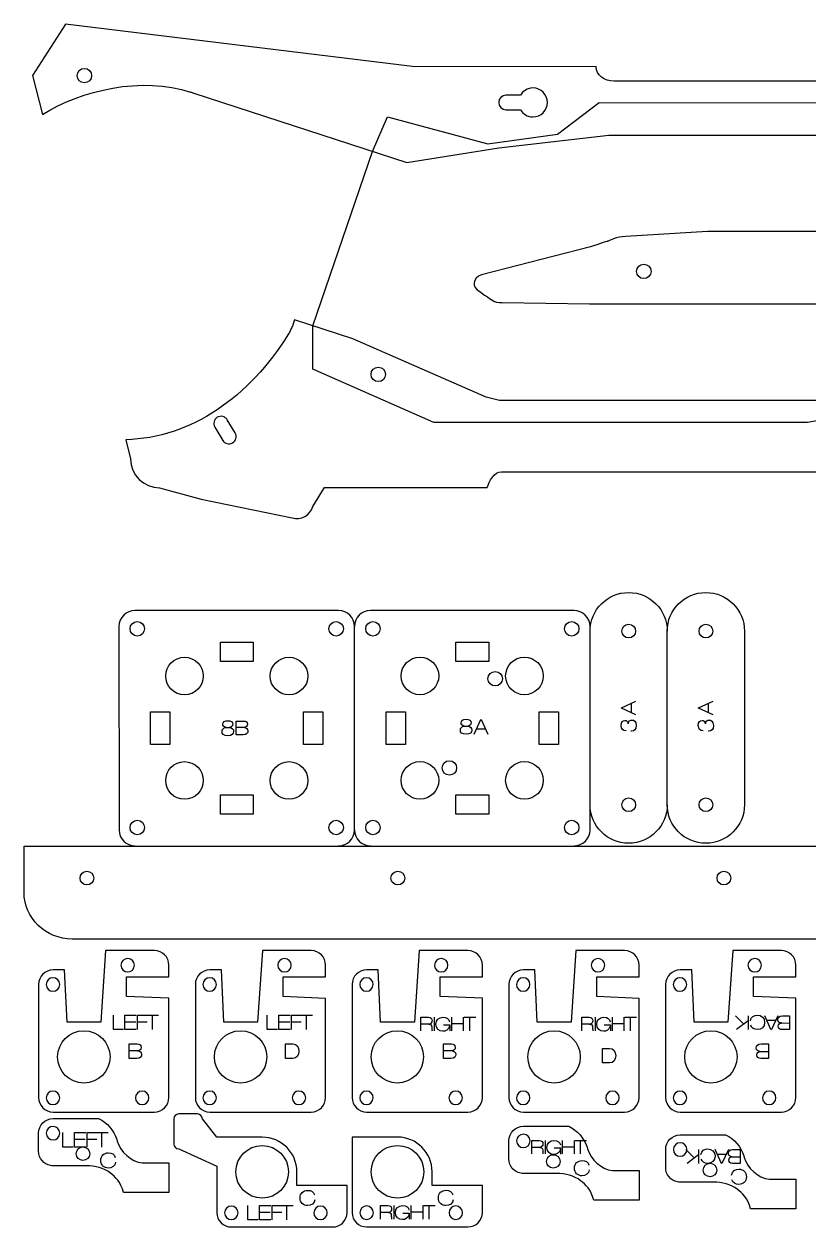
# Model space of a CAD drawing. Extents: x -1581 to 572, y -350 to 1591.
# Drawn here: x 261.5 to 424.2, y 621.4 to 870.9 of the extents above; entities that cross this region are included whole.
import ezdxf

# ---------------------------------------------------------------- set-up
doc = ezdxf.new("R2010")
doc.units = 0
doc.layers.add('Cuts', color=1, linetype='Continuous', lineweight=25, true_color=0xff0000)
doc.layers.add('Text', color=5, linetype='Continuous', lineweight=25, true_color=0x0000ff)

msp = doc.modelspace()

# ---------------------------------------------------------------- linework, layer by layer
at = {"layer": 'Cuts', "color": 1, "lineweight": 25, "true_color": 0xff0000}
for points in [[(380.04, 862.03), (380.04, 862.08), (342.54, 862.05), (270.09, 870.89), (263.21, 860.19), (265.28, 852.11)], [(430.9, 859.03), (383.79, 859.03)], [(296.61, 856.58), (296.65, 856.57), (340.78, 842.16), (359.85, 845.2), (382.66, 847.84), (406.66, 847.84), (430.06, 847.84), (430.06, 827.84), (410.19, 827.84)], [(364.35, 856.13), (361.35, 856.13)], [(361.35, 853.13), (364.35, 853.13)], [(403.14, 827.84), (386.19, 826.84)], [(378.85, 824.69), (356.26, 818.89)], [(355.94, 815.44), (356.94, 814.68)], [(385.72, 812.84), (430.06, 812.84), (430.06, 792.84), (360.02, 792.84), (357.24, 793.52), (329.62, 805.64), (317.56, 809.55)], [(360.56, 813.14), (378.66, 812.87)], [(305.22, 786.1), (303.59, 788.82), (303.59, 788.82)], [(301.01, 787.28), (302.65, 784.56)], [(282.55, 784.7), (283.57, 780.71)], [(360.4, 778.06), (433.36, 778.06)], [(289.57, 774.71), (298.15, 772.39), (317.02, 768.48)], [(321.31, 770.81), (323.77, 774.76), (357.49, 774.78)], [(326.64, 749.29), (284.46, 749.28)], [(375.47, 749.29), (333.29, 749.28)], [(529.21, 748.15), (529.21, 684.15), (529.21, 671.53), (524.01, 671.52), (522.91, 681.15), (274.66, 681.15), (271.48, 681.15)], [(281.15, 745.96), (281.16, 703.78)], [(329.97, 703.79), (329.96, 745.97)], [(378.79, 703.79), (378.78, 745.97)], [(394.79, 709), (394.79, 745)], [(410.79, 745), (410.79, 709), (410.79, 709)], [(302.16, 742.73), (308.96, 742.73), (308.96, 738.73), (302.16, 738.73), (302.16, 742.73), (302.16, 742.73)], [(350.98, 742.73), (357.78, 742.73), (357.78, 738.73), (350.98, 738.73), (350.98, 742.73), (350.98, 742.73)], [(287.7, 728.28), (291.7, 728.28), (291.7, 721.48), (287.7, 721.48), (287.7, 728.28), (287.7, 728.28)], [(319.41, 728.28), (323.41, 728.28), (323.41, 721.47), (319.41, 721.48), (319.41, 728.28)], [(336.53, 728.28), (340.53, 728.28), (340.53, 721.48), (336.53, 721.48), (336.53, 728.28), (336.53, 728.28)], [(368.23, 728.28), (372.23, 728.28), (372.23, 721.48), (368.23, 721.48), (368.23, 728.28), (368.23, 728.28)], [(302.16, 711.02), (308.96, 711.02), (308.96, 707.02), (302.16, 707.02), (302.16, 711.02), (302.16, 711.02)], [(357.78, 711.02), (357.78, 707.02), (350.97, 707.02), (350.98, 711.02), (357.78, 711.02)], [(261.48, 690.79), (261.48, 693.99), (261.48, 700.43), (472.86, 700.43)], [(288.49, 678.75), (278.39, 678.75), (277.39, 663.9), (277.39, 663.9), (270.39, 663.9), (269.89, 674.75), (267.49, 674.75)], [(320.98, 678.75), (310.88, 678.75), (309.88, 663.9), (309.88, 663.9), (302.88, 663.9), (302.38, 674.75), (299.98, 674.75)], [(353.47, 678.75), (343.37, 678.75), (342.37, 663.9), (342.37, 663.9), (335.37, 663.9), (334.87, 674.75), (332.47, 674.75)], [(385.96, 678.75), (375.86, 678.75), (374.86, 663.9), (374.86, 663.9), (367.86, 663.9), (367.36, 674.75), (364.96, 674.75)], [(418.45, 678.75), (408.35, 678.75), (407.35, 663.9), (407.35, 663.9), (400.35, 663.9), (399.85, 674.75), (397.46, 674.75)], [(282.71, 669.21), (282.71, 673.31), (291.48, 673.3), (291.48, 675.75)], [(315.2, 669.21), (315.2, 673.31), (323.98, 673.3), (323.98, 675.75)], [(347.69, 669.21), (347.69, 673.31), (356.47, 673.3), (356.47, 675.75)], [(380.18, 669.21), (380.18, 673.31), (388.96, 673.3), (388.96, 675.75)], [(412.67, 669.21), (412.67, 673.31), (421.45, 673.3), (421.45, 675.75)], [(264.49, 671.75), (264.49, 648.28)], [(296.98, 671.75), (296.98, 648.28)], [(329.47, 671.75), (329.47, 648.28)], [(361.96, 671.75), (361.96, 648.28)], [(394.45, 671.75), (394.45, 648.28)], [(291.49, 648.28), (291.49, 668.9), (282.71, 669.21), (282.71, 669.21)], [(323.98, 648.28), (323.98, 668.8), (315.2, 669.21), (315.2, 669.21)], [(356.47, 648.28), (356.47, 668.9), (347.69, 669.21), (347.69, 669.21)], [(388.96, 648.28), (388.96, 668.8), (380.18, 669.21), (380.18, 669.21)], [(421.45, 648.28), (421.45, 668.9), (412.67, 669.21), (412.67, 669.21)], [(267.49, 645.28), (288.49, 645.28)], [(267.49, 643.92), (270.45, 643.92), (276.93, 643.92)], [(292.53, 643.87), (292.53, 639.06), (292.53, 638.87), (292.53, 638.66)], [(297.42, 644.87), (293.53, 644.87)], [(301.43, 640.06), (298.43, 643.87)], [(299.98, 645.28), (320.98, 645.28)], [(332.47, 645.28), (353.47, 645.28)], [(364.96, 645.28), (385.96, 645.28)], [(397.46, 645.28), (418.45, 645.28)], [(364.97, 642.32), (367.92, 642.32), (374.4, 642.32)], [(264.49, 637.13), (264.49, 640.92)], [(280.69, 639.57), (280.79, 639.2)], [(310.83, 640.06), (301.43, 640.06), (301.43, 640.06)], [(338.88, 640.07), (329.47, 640.07), (329.48, 634.07), (329.48, 634.07)], [(361.97, 635.53), (361.97, 639.32)], [(397.46, 640.53), (400.41, 640.53), (406.89, 640.53)], [(293.53, 637.66), (301.43, 634.06), (301.43, 624.44)], [(394.46, 633.74), (394.46, 637.53)], [(274.39, 634.12), (267.49, 634.13)], [(285.99, 634.72), (291.48, 634.72), (291.48, 628.61), (282.08, 628.61)], [(329.48, 634.07), (329.48, 624.45)], [(328.43, 624.44), (328.43, 630.05), (318.02, 630.05), (318.02, 632.87)], [(356.47, 624.45), (356.47, 630.06), (346.06, 630.06), (346.06, 632.88)], [(371.86, 632.53), (364.97, 632.53)], [(383.46, 633.12), (388.96, 633.12), (388.96, 627.01), (379.56, 627.01)], [(415.95, 631.33), (421.45, 631.33), (421.45, 625.22), (412.05, 625.22)], [(404.35, 630.74), (397.46, 630.74)], [(304.43, 621.44), (325.43, 621.44)], [(332.48, 621.45), (353.47, 621.45)]]:
    msp.add_lwpolyline(points, dxfattribs=at)
for points in [[(272.48, 860.19), (272.48, 861.02), (273.15, 861.69), (273.98, 861.69)], [(273.98, 861.69), (274.81, 861.69), (275.48, 861.02), (275.48, 860.19)], [(383.79, 859.03), (381.72, 859.03), (380.04, 860.37), (380.04, 862.03)], [(265.28, 852.11), (273.34, 857.26), (285.89, 860.07), (296, 856.79)], [(273.98, 858.69), (273.15, 858.69), (272.48, 859.36), (272.48, 860.19)], [(275.48, 860.19), (275.48, 859.36), (274.81, 858.69), (273.98, 858.69)], [(296, 856.79), (296.2, 856.72), (296.41, 856.65), (296.61, 856.58)], [(361.35, 856.13), (360.52, 856.13), (359.85, 855.46), (359.85, 854.63)], [(366.95, 857.63), (365.84, 857.63), (364.87, 857.02), (364.35, 856.13)], [(369.95, 854.63), (369.95, 856.28), (368.6, 857.63), (366.95, 857.63)], [(359.85, 854.63), (359.85, 853.8), (360.52, 853.13), (361.35, 853.13)], [(364.35, 853.13), (364.87, 852.23), (365.84, 851.63), (366.95, 851.63)], [(366.95, 851.63), (368.6, 851.63), (369.95, 852.97), (369.95, 854.63)], [(382.43, 825.84), (382.3, 825.84), (380.69, 825.32), (378.85, 824.69)], [(386.19, 826.84), (384.25, 826.84), (382.56, 825.84), (382.43, 825.84)], [(410.19, 827.84), (408.25, 827.84), (405.08, 827.84), (403.14, 827.84)], [(388.43, 819.61), (388.43, 820.44), (389.1, 821.11), (389.93, 821.11)], [(389.93, 821.11), (390.76, 821.11), (391.43, 820.44), (391.43, 819.61)], [(356.26, 818.89), (354.42, 818.25), (354.18, 816.24), (355.94, 815.44)], [(389.93, 818.11), (389.1, 818.11), (388.43, 818.78), (388.43, 819.61)], [(391.43, 819.61), (391.43, 818.78), (390.76, 818.11), (389.93, 818.11)], [(356.94, 814.68), (358.63, 813.65), (358.62, 813.16), (360.56, 813.14)], [(378.66, 812.87), (380.6, 812.85), (383.78, 812.84), (385.72, 812.84)], [(317.56, 809.55), (316.97, 807.85), (316.57, 807.11), (316.14, 806.41)], [(316.14, 806.41), (308.28, 793.71), (296.09, 784.95), (282.55, 784.7)], [(333.4, 798.24), (333.4, 799.06), (334.07, 799.74), (334.9, 799.74)], [(334.9, 796.74), (334.07, 796.74), (333.4, 797.41), (333.4, 798.24)], [(334.9, 799.74), (335.72, 799.74), (336.4, 799.06), (336.4, 798.24)], [(336.4, 798.24), (336.4, 797.41), (335.72, 796.74), (334.9, 796.74)], [(301.53, 789.34), (300.82, 788.91), (300.59, 787.99), (301.01, 787.28)], [(303.59, 788.82), (303.16, 789.54), (302.24, 789.76), (301.53, 789.34)], [(304.71, 784.05), (305.42, 784.47), (305.65, 785.39), (305.22, 786.1)], [(302.65, 784.56), (303.08, 783.85), (304, 783.62), (304.71, 784.05)], [(283.57, 780.71), (283.57, 777.41), (286.27, 774.71), (289.57, 774.71)], [(357.49, 774.78), (357.81, 776.09), (358.99, 778.06), (360.4, 778.06)], [(317.02, 768.48), (318.85, 767.94), (320.77, 768.98), (321.31, 770.81)], [(378.79, 745), (378.79, 749.42), (382.37, 753), (386.79, 753)], [(386.79, 753), (391.21, 753), (394.79, 749.42), (394.79, 745)], [(394.79, 745), (394.79, 749.42), (398.37, 753), (402.79, 753)], [(402.79, 753), (407.21, 753), (410.79, 749.42), (410.79, 745)], [(284.46, 749.28), (282.64, 749.28), (281.15, 747.78), (281.15, 745.96)], [(329.96, 745.97), (329.96, 747.79), (328.47, 749.29), (326.64, 749.29)], [(333.29, 749.28), (331.46, 749.28), (329.97, 747.78), (329.97, 745.96)], [(378.78, 745.97), (378.78, 747.79), (377.29, 749.29), (375.47, 749.29)], [(283.45, 745.48), (283.45, 746.31), (284.13, 746.98), (284.95, 746.98)], [(284.95, 746.98), (285.78, 746.98), (286.45, 746.31), (286.45, 745.48)], [(324.66, 745.48), (324.66, 746.31), (325.33, 746.98), (326.16, 746.98)], [(326.16, 746.98), (326.99, 746.98), (327.66, 746.31), (327.66, 745.48)], [(332.28, 745.48), (332.28, 746.31), (332.95, 746.98), (333.78, 746.98)], [(333.78, 746.98), (334.6, 746.98), (335.28, 746.31), (335.28, 745.48)], [(373.48, 745.48), (373.48, 746.31), (374.16, 746.98), (374.98, 746.98)], [(374.98, 746.98), (375.81, 746.98), (376.48, 746.31), (376.48, 745.48)], [(385.37, 745), (385.37, 745.79), (386, 746.43), (386.79, 746.43)], [(386.79, 746.43), (387.58, 746.43), (388.22, 745.79), (388.22, 745)], [(401.37, 745), (401.37, 745.79), (402, 746.43), (402.79, 746.43)], [(402.79, 746.43), (403.58, 746.43), (404.22, 745.79), (404.22, 745)], [(284.95, 743.98), (284.13, 743.98), (283.45, 744.65), (283.45, 745.48)], [(286.45, 745.48), (286.45, 744.65), (285.78, 743.98), (284.95, 743.98)], [(326.16, 743.98), (325.33, 743.98), (324.66, 744.65), (324.66, 745.48)], [(327.66, 745.48), (327.66, 744.65), (326.99, 743.98), (326.16, 743.98)], [(333.78, 743.98), (332.95, 743.98), (332.28, 744.65), (332.28, 745.48)], [(335.28, 745.48), (335.28, 744.65), (334.6, 743.98), (333.78, 743.98)], [(374.98, 743.98), (374.16, 743.98), (373.48, 744.65), (373.48, 745.48)], [(376.48, 745.48), (376.48, 744.65), (375.81, 743.98), (374.98, 743.98)], [(386.79, 743.58), (386, 743.58), (385.37, 744.22), (385.37, 745)], [(388.22, 745), (388.22, 744.22), (387.58, 743.58), (386.79, 743.58)], [(402.79, 743.58), (402, 743.58), (401.37, 744.22), (401.37, 745)], [(404.22, 745), (404.22, 744.22), (403.58, 743.58), (402.79, 743.58)], [(290.83, 735.69), (290.83, 737.84), (292.57, 739.59), (294.73, 739.59)], [(294.73, 739.59), (296.88, 739.59), (298.63, 737.84), (298.63, 735.69)], [(312.49, 735.69), (312.49, 737.84), (314.23, 739.59), (316.39, 739.59)], [(316.39, 739.59), (318.54, 739.59), (320.29, 737.84), (320.29, 735.69)], [(339.63, 735.71), (339.63, 737.86), (341.38, 739.61), (343.53, 739.61)], [(343.53, 739.61), (345.69, 739.61), (347.43, 737.86), (347.43, 735.71)], [(361.29, 735.71), (361.29, 737.86), (363.04, 739.61), (365.19, 739.61)], [(365.19, 739.61), (367.35, 739.61), (369.09, 737.86), (369.09, 735.71)], [(357.63, 735.13), (357.63, 735.96), (358.3, 736.63), (359.13, 736.63)], [(359.13, 736.63), (359.96, 736.63), (360.63, 735.96), (360.63, 735.13)], [(294.73, 731.79), (292.57, 731.79), (290.83, 733.53), (290.83, 735.69)], [(298.63, 735.69), (298.63, 733.53), (296.88, 731.79), (294.73, 731.79)], [(316.39, 731.79), (314.23, 731.79), (312.49, 733.53), (312.49, 735.69)], [(320.29, 735.69), (320.29, 733.53), (318.54, 731.79), (316.39, 731.79)], [(343.53, 731.81), (341.38, 731.81), (339.63, 733.55), (339.63, 735.71)], [(347.43, 735.71), (347.43, 733.55), (345.69, 731.81), (343.53, 731.81)], [(359.13, 733.63), (358.3, 733.63), (357.63, 734.3), (357.63, 735.13)], [(360.63, 735.13), (360.63, 734.3), (359.96, 733.63), (359.13, 733.63)], [(365.19, 731.81), (363.04, 731.81), (361.29, 733.55), (361.29, 735.71)], [(369.09, 735.71), (369.09, 733.55), (367.35, 731.81), (365.19, 731.81)], [(290.83, 714.03), (290.83, 716.18), (292.57, 717.93), (294.73, 717.93)], [(294.73, 717.93), (296.88, 717.93), (298.63, 716.18), (298.63, 714.03)], [(312.49, 714.03), (312.49, 716.18), (314.23, 717.93), (316.39, 717.93)], [(316.39, 717.93), (318.54, 717.93), (320.29, 716.18), (320.29, 714.03)], [(339.63, 714.05), (339.63, 716.2), (341.38, 717.95), (343.53, 717.95)], [(343.53, 717.95), (345.69, 717.95), (347.43, 716.2), (347.43, 714.05)], [(348.13, 716.63), (348.13, 717.45), (348.8, 718.13), (349.63, 718.13)], [(349.63, 715.13), (348.8, 715.13), (348.13, 715.8), (348.13, 716.63)], [(349.63, 718.13), (350.46, 718.13), (351.13, 717.45), (351.13, 716.63)], [(351.13, 716.63), (351.13, 715.8), (350.46, 715.13), (349.63, 715.13)], [(361.29, 714.05), (361.29, 716.2), (363.04, 717.95), (365.19, 717.95)], [(365.19, 717.95), (367.35, 717.95), (369.09, 716.2), (369.09, 714.05)], [(294.73, 710.13), (292.57, 710.13), (290.83, 711.88), (290.83, 714.03)], [(298.63, 714.03), (298.63, 711.88), (296.88, 710.13), (294.73, 710.13)], [(316.39, 710.13), (314.23, 710.13), (312.49, 711.88), (312.49, 714.03)], [(320.29, 714.03), (320.29, 711.88), (318.54, 710.13), (316.39, 710.13)], [(343.53, 710.15), (341.38, 710.15), (339.63, 711.89), (339.63, 714.05)], [(347.43, 714.05), (347.43, 711.89), (345.69, 710.15), (343.53, 710.15)], [(365.19, 710.15), (363.04, 710.15), (361.29, 711.89), (361.29, 714.05)], [(369.09, 714.05), (369.09, 711.89), (367.35, 710.15), (365.19, 710.15)], [(386.79, 701), (382.37, 701), (378.79, 704.59), (378.79, 709)], [(385.37, 709), (385.37, 709.79), (386, 710.43), (386.79, 710.43)], [(386.79, 707.58), (386, 707.58), (385.37, 708.22), (385.37, 709)], [(386.79, 710.43), (387.58, 710.43), (388.22, 709.79), (388.22, 709)], [(388.22, 709), (388.22, 708.22), (387.58, 707.58), (386.79, 707.58)], [(394.79, 709), (394.79, 704.59), (391.21, 701), (386.79, 701)], [(402.79, 701), (398.37, 701), (394.79, 704.59), (394.79, 709)], [(401.37, 709), (401.37, 709.79), (402, 710.43), (402.79, 710.43)], [(402.79, 707.58), (402, 707.58), (401.37, 708.22), (401.37, 709)], [(402.79, 710.43), (403.58, 710.43), (404.22, 709.79), (404.22, 709)], [(404.22, 709), (404.22, 708.22), (403.58, 707.58), (402.79, 707.58)], [(410.79, 709), (410.79, 704.59), (407.21, 701), (402.79, 701)], [(281.16, 703.78), (281.16, 701.96), (282.65, 700.46), (284.47, 700.46)], [(283.45, 704.27), (283.45, 705.1), (284.13, 705.77), (284.95, 705.77)], [(284.95, 702.77), (284.13, 702.77), (283.45, 703.44), (283.45, 704.27)], [(284.95, 705.77), (285.78, 705.77), (286.45, 705.1), (286.45, 704.27)], [(286.45, 704.27), (286.45, 703.44), (285.78, 702.77), (284.95, 702.77)], [(324.66, 704.27), (324.66, 705.1), (325.33, 705.77), (326.16, 705.77)], [(326.16, 702.77), (325.33, 702.77), (324.66, 703.44), (324.66, 704.27)], [(326.16, 705.77), (326.99, 705.77), (327.66, 705.1), (327.66, 704.27)], [(327.66, 704.27), (327.66, 703.44), (326.99, 702.77), (326.16, 702.77)], [(326.65, 700.47), (328.48, 700.47), (329.97, 701.97), (329.97, 703.79)], [(329.98, 703.78), (329.98, 701.96), (331.47, 700.47), (333.29, 700.47)], [(332.28, 704.27), (332.28, 705.1), (332.95, 705.77), (333.78, 705.77)], [(333.78, 702.77), (332.95, 702.77), (332.28, 703.44), (332.28, 704.27)], [(333.78, 705.77), (334.6, 705.77), (335.28, 705.1), (335.28, 704.27)], [(335.28, 704.27), (335.28, 703.44), (334.6, 702.77), (333.78, 702.77)], [(373.48, 704.27), (373.48, 705.1), (374.16, 705.77), (374.98, 705.77)], [(374.98, 702.77), (374.16, 702.77), (373.48, 703.44), (373.48, 704.27)], [(374.98, 705.77), (375.81, 705.77), (376.48, 705.1), (376.48, 704.27)], [(376.48, 704.27), (376.48, 703.44), (375.81, 702.77), (374.98, 702.77)], [(375.47, 700.47), (377.3, 700.47), (378.79, 701.97), (378.79, 703.79)], [(273.08, 693.79), (273.08, 694.58), (273.72, 695.21), (274.5, 695.21)], [(274.5, 692.37), (273.72, 692.37), (273.08, 693), (273.08, 693.79)], [(274.5, 695.21), (275.29, 695.21), (275.93, 694.58), (275.93, 693.79)], [(275.93, 693.79), (275.93, 693), (275.29, 692.37), (274.5, 692.37)], [(337.53, 693.79), (337.53, 694.58), (338.17, 695.21), (338.95, 695.21)], [(338.95, 692.37), (338.17, 692.37), (337.53, 693), (337.53, 693.79)], [(338.95, 695.21), (339.74, 695.21), (340.38, 694.58), (340.38, 693.79)], [(340.38, 693.79), (340.38, 693), (339.74, 692.37), (338.95, 692.37)], [(405.11, 693.79), (405.11, 694.58), (405.74, 695.21), (406.53, 695.21)], [(406.53, 692.37), (405.74, 692.37), (405.11, 693), (405.11, 693.79)], [(406.53, 695.21), (407.32, 695.21), (407.95, 694.58), (407.95, 693.79)], [(407.95, 693.79), (407.95, 693), (407.32, 692.37), (406.53, 692.37)], [(271.48, 681.15), (265.98, 681.15), (261.48, 685.49), (261.48, 690.79)], [(291.48, 675.75), (291.48, 677.41), (290.14, 678.75), (288.49, 678.75)], [(323.98, 675.75), (323.98, 677.41), (322.63, 678.75), (320.98, 678.75)], [(356.47, 675.75), (356.47, 677.41), (355.13, 678.75), (353.47, 678.75)], [(388.96, 675.75), (388.96, 677.41), (387.62, 678.75), (385.96, 678.75)], [(421.45, 675.75), (421.45, 677.41), (420.11, 678.75), (418.45, 678.75)], [(282.96, 677.11), (282.19, 677.12), (281.56, 676.49), (281.56, 675.72)], [(284.36, 675.71), (284.36, 676.48), (283.74, 677.11), (282.96, 677.11)], [(315.45, 677.11), (314.68, 677.12), (314.05, 676.49), (314.05, 675.72)], [(316.85, 675.71), (316.85, 676.48), (316.23, 677.11), (315.45, 677.11)], [(347.95, 677.11), (347.17, 677.12), (346.54, 676.49), (346.54, 675.72)], [(349.34, 675.71), (349.34, 676.48), (348.72, 677.11), (347.95, 677.11)], [(380.44, 677.11), (379.66, 677.12), (379.04, 676.49), (379.03, 675.72)], [(381.83, 675.71), (381.84, 676.48), (381.21, 677.11), (380.44, 677.11)], [(412.93, 677.11), (412.16, 677.12), (411.53, 676.49), (411.52, 675.72)], [(414.32, 675.71), (414.33, 676.48), (413.7, 677.11), (412.93, 677.11)], [(267.49, 674.75), (265.83, 674.75), (264.49, 673.41), (264.49, 671.75)], [(281.56, 675.72), (281.55, 674.95), (282.18, 674.32), (282.95, 674.32)], [(282.95, 674.32), (283.73, 674.31), (284.35, 674.94), (284.36, 675.71)], [(299.98, 674.75), (298.32, 674.75), (296.98, 673.41), (296.98, 671.75)], [(314.05, 675.72), (314.05, 674.95), (314.67, 674.32), (315.44, 674.32)], [(315.44, 674.32), (316.22, 674.31), (316.85, 674.94), (316.85, 675.71)], [(332.47, 674.75), (330.82, 674.75), (329.47, 673.41), (329.47, 671.75)], [(346.54, 675.72), (346.54, 674.95), (347.16, 674.32), (347.94, 674.32)], [(347.94, 674.32), (348.71, 674.31), (349.34, 674.94), (349.34, 675.71)], [(364.96, 674.75), (363.31, 674.75), (361.96, 673.41), (361.96, 671.75)], [(379.03, 675.72), (379.03, 674.95), (379.65, 674.32), (380.43, 674.32)], [(380.43, 674.32), (381.2, 674.31), (381.83, 674.94), (381.83, 675.71)], [(397.46, 674.75), (395.8, 674.75), (394.45, 673.41), (394.45, 671.75)], [(411.52, 675.72), (411.52, 674.95), (412.15, 674.32), (412.92, 674.32)], [(412.92, 674.32), (413.69, 674.31), (414.32, 674.94), (414.32, 675.71)], [(267.47, 673.11), (266.69, 673.12), (266.06, 672.49), (266.06, 671.72)], [(266.06, 671.72), (266.06, 670.94), (266.68, 670.32), (267.46, 670.31)], [(267.46, 670.31), (268.23, 670.31), (268.86, 670.94), (268.86, 671.71)], [(268.86, 671.71), (268.86, 672.48), (268.24, 673.11), (267.47, 673.11)], [(299.96, 673.11), (299.18, 673.12), (298.56, 672.49), (298.55, 671.72)], [(298.55, 671.72), (298.55, 670.94), (299.17, 670.32), (299.95, 670.31)], [(299.95, 670.31), (300.72, 670.31), (301.35, 670.94), (301.35, 671.71)], [(301.35, 671.71), (301.36, 672.48), (300.73, 673.11), (299.96, 673.11)], [(332.45, 673.11), (331.68, 673.12), (331.05, 672.49), (331.04, 671.72)], [(331.04, 671.72), (331.04, 670.94), (331.67, 670.32), (332.44, 670.31)], [(332.44, 670.31), (333.21, 670.31), (333.84, 670.94), (333.84, 671.71)], [(333.84, 671.71), (333.85, 672.48), (333.22, 673.11), (332.45, 673.11)], [(363.54, 671.72), (363.53, 670.94), (364.16, 670.32), (364.93, 670.31)], [(364.94, 673.11), (364.17, 673.12), (363.54, 672.49), (363.54, 671.72)], [(364.93, 670.31), (365.7, 670.31), (366.33, 670.94), (366.34, 671.71)], [(366.34, 671.71), (366.34, 672.48), (365.71, 673.11), (364.94, 673.11)], [(396.03, 671.72), (396.02, 670.94), (396.65, 670.32), (397.42, 670.31)], [(397.43, 673.11), (396.66, 673.12), (396.03, 672.49), (396.03, 671.72)], [(397.42, 670.31), (398.19, 670.31), (398.82, 670.94), (398.83, 671.71)], [(398.83, 671.71), (398.83, 672.48), (398.2, 673.11), (397.43, 673.11)], [(268.44, 656.71), (268.44, 659.71), (270.86, 662.14), (273.86, 662.14)], [(273.86, 662.14), (276.86, 662.14), (279.29, 659.71), (279.29, 656.71)], [(300.93, 656.71), (300.93, 659.71), (303.36, 662.14), (306.35, 662.14)], [(306.35, 662.14), (309.35, 662.14), (311.78, 659.71), (311.78, 656.71)], [(333.42, 656.71), (333.42, 659.71), (335.85, 662.14), (338.84, 662.14)], [(338.84, 662.14), (341.84, 662.14), (344.27, 659.71), (344.27, 656.71)], [(365.91, 656.71), (365.91, 659.71), (368.34, 662.14), (371.34, 662.14)], [(371.34, 662.14), (374.33, 662.14), (376.76, 659.71), (376.76, 656.71)], [(398.4, 656.71), (398.4, 659.71), (400.83, 662.14), (403.83, 662.14)], [(403.83, 662.14), (406.82, 662.14), (409.25, 659.71), (409.25, 656.71)], [(273.86, 651.29), (270.86, 651.29), (268.44, 653.72), (268.44, 656.71)], [(279.29, 656.71), (279.29, 653.72), (276.86, 651.29), (273.86, 651.29)], [(306.35, 651.29), (303.36, 651.29), (300.93, 653.72), (300.93, 656.71)], [(311.78, 656.71), (311.78, 653.72), (309.35, 651.29), (306.35, 651.29)], [(338.84, 651.29), (335.85, 651.29), (333.42, 653.72), (333.42, 656.71)], [(344.27, 656.71), (344.27, 653.72), (341.84, 651.29), (338.84, 651.29)], [(371.34, 651.29), (368.34, 651.29), (365.91, 653.72), (365.91, 656.71)], [(376.76, 656.71), (376.76, 653.72), (374.33, 651.29), (371.34, 651.29)], [(403.83, 651.29), (400.83, 651.29), (398.4, 653.72), (398.4, 656.71)], [(409.25, 656.71), (409.25, 653.72), (406.82, 651.29), (403.83, 651.29)], [(267.47, 649.61), (266.69, 649.62), (266.06, 648.99), (266.06, 648.22)], [(268.86, 648.21), (268.86, 648.98), (268.24, 649.61), (267.47, 649.61)], [(285.96, 649.61), (285.19, 649.62), (284.56, 648.99), (284.56, 648.22)], [(287.36, 648.21), (287.36, 648.98), (286.74, 649.61), (285.96, 649.61)], [(299.96, 649.61), (299.18, 649.62), (298.55, 648.99), (298.55, 648.22)], [(301.35, 648.21), (301.36, 648.98), (300.73, 649.61), (299.96, 649.61)], [(318.45, 649.61), (317.68, 649.62), (317.05, 648.99), (317.05, 648.22)], [(319.85, 648.21), (319.85, 648.98), (319.23, 649.61), (318.45, 649.61)], [(332.45, 649.61), (331.68, 649.62), (331.05, 648.99), (331.04, 648.22)], [(333.84, 648.21), (333.85, 648.98), (333.22, 649.61), (332.45, 649.61)], [(350.95, 649.61), (350.17, 649.62), (349.54, 648.99), (349.54, 648.22)], [(352.34, 648.21), (352.34, 648.98), (351.72, 649.61), (350.95, 649.61)], [(364.94, 649.61), (364.17, 649.62), (363.54, 648.99), (363.54, 648.22)], [(366.34, 648.21), (366.34, 648.98), (365.71, 649.61), (364.94, 649.61)], [(383.44, 649.61), (382.66, 649.62), (382.03, 648.99), (382.03, 648.22)], [(384.83, 648.21), (384.84, 648.98), (384.21, 649.61), (383.44, 649.61)], [(397.43, 649.61), (396.66, 649.62), (396.03, 648.99), (396.03, 648.22)], [(398.83, 648.21), (398.83, 648.98), (398.2, 649.61), (397.43, 649.61)], [(415.93, 649.61), (415.16, 649.62), (414.53, 648.99), (414.52, 648.22)], [(417.32, 648.21), (417.33, 648.98), (416.7, 649.61), (415.93, 649.61)], [(264.49, 648.28), (264.49, 646.63), (265.83, 645.28), (267.49, 645.28)], [(266.06, 648.22), (266.06, 647.44), (266.68, 646.82), (267.46, 646.81)], [(267.46, 646.81), (268.23, 646.81), (268.86, 647.44), (268.86, 648.21)], [(284.56, 648.22), (284.56, 647.44), (285.18, 646.82), (285.95, 646.81)], [(285.95, 646.81), (286.73, 646.81), (287.36, 647.44), (287.36, 648.21)], [(288.49, 645.28), (290.14, 645.28), (291.49, 646.63), (291.49, 648.28)], [(296.98, 648.28), (296.98, 646.63), (298.32, 645.28), (299.98, 645.28)], [(298.55, 648.22), (298.55, 647.44), (299.17, 646.82), (299.95, 646.81)], [(299.95, 646.81), (300.72, 646.81), (301.35, 647.44), (301.35, 648.21)], [(317.05, 648.22), (317.05, 647.44), (317.67, 646.82), (318.45, 646.81)], [(318.45, 646.81), (319.22, 646.81), (319.85, 647.44), (319.85, 648.21)], [(320.98, 645.28), (322.63, 645.28), (323.98, 646.63), (323.98, 648.28)], [(329.47, 648.28), (329.47, 646.63), (330.82, 645.28), (332.47, 645.28)], [(331.04, 648.22), (331.04, 647.44), (331.67, 646.82), (332.44, 646.81)], [(332.44, 646.81), (333.21, 646.81), (333.84, 647.44), (333.84, 648.21)], [(349.54, 648.22), (349.54, 647.44), (350.16, 646.82), (350.94, 646.81)], [(350.94, 646.81), (351.71, 646.81), (352.34, 647.44), (352.34, 648.21)], [(353.47, 645.28), (355.13, 645.28), (356.47, 646.63), (356.47, 648.28)], [(361.96, 648.28), (361.96, 646.63), (363.31, 645.28), (364.96, 645.28)], [(363.54, 648.22), (363.53, 647.44), (364.16, 646.82), (364.93, 646.81)], [(364.93, 646.81), (365.7, 646.81), (366.33, 647.44), (366.34, 648.21)], [(382.03, 648.22), (382.03, 647.44), (382.65, 646.82), (383.43, 646.81)], [(383.43, 646.81), (384.2, 646.81), (384.83, 647.44), (384.83, 648.21)], [(385.96, 645.28), (387.62, 645.28), (388.96, 646.63), (388.96, 648.28)], [(394.45, 648.28), (394.45, 646.63), (395.8, 645.28), (397.46, 645.28)], [(396.03, 648.22), (396.02, 647.44), (396.65, 646.82), (397.42, 646.81)], [(397.42, 646.81), (398.19, 646.81), (398.82, 647.44), (398.83, 648.21)], [(414.52, 648.22), (414.52, 647.44), (415.15, 646.82), (415.92, 646.81)], [(415.92, 646.81), (416.69, 646.81), (417.32, 647.44), (417.32, 648.21)], [(418.45, 645.28), (420.11, 645.28), (421.45, 646.63), (421.45, 648.28)], [(264.49, 640.92), (264.49, 642.57), (265.84, 643.92), (267.49, 643.92)], [(276.93, 643.92), (278.7, 643.04), (280.08, 641.48), (280.69, 639.57)], [(293.53, 644.87), (292.98, 644.87), (292.53, 644.42), (292.53, 643.87)], [(298.43, 643.87), (298.43, 644.42), (297.97, 644.87), (297.42, 644.87)], [(267.5, 642.28), (266.72, 642.28), (266.1, 641.66), (266.09, 640.89)], [(268.89, 640.88), (268.89, 641.65), (268.27, 642.28), (267.5, 642.28)], [(361.97, 639.32), (361.97, 640.98), (363.31, 642.32), (364.97, 642.32)], [(374.4, 642.32), (376.18, 641.45), (377.55, 639.88), (378.16, 637.97)], [(266.09, 640.89), (266.09, 640.12), (266.71, 639.49), (267.49, 639.48)], [(267.49, 639.48), (268.26, 639.48), (268.89, 640.11), (268.89, 640.88)], [(280.79, 639.2), (281.5, 637.01), (283.56, 635.02), (285.99, 634.72)], [(292.53, 638.66), (292.53, 638.11), (292.98, 637.66), (293.53, 637.66)], [(318.02, 632.87), (318.02, 636.85), (314.8, 640.06), (310.83, 640.06)], [(346.06, 632.88), (346.06, 636.86), (342.84, 640.07), (338.88, 640.07)], [(363.57, 639.29), (363.56, 638.52), (364.19, 637.89), (364.96, 637.89)], [(364.97, 640.69), (364.2, 640.69), (363.57, 640.06), (363.57, 639.29)], [(364.96, 637.89), (365.73, 637.88), (366.36, 638.51), (366.37, 639.28)], [(366.37, 639.28), (366.37, 640.05), (365.74, 640.68), (364.97, 640.69)], [(394.46, 637.53), (394.46, 639.19), (395.8, 640.53), (397.46, 640.53)], [(397.46, 638.9), (396.69, 638.9), (396.06, 638.27), (396.06, 637.5)], [(398.86, 637.49), (398.86, 638.26), (398.23, 638.89), (397.46, 638.9)], [(406.89, 640.53), (408.67, 639.66), (410.04, 638.09), (410.65, 636.18)], [(266.96, 634.18), (265.56, 634.43), (264.49, 635.65), (264.49, 637.13)], [(272.29, 636.63), (272.29, 637.4), (272.92, 638.03), (273.69, 638.03)], [(273.69, 635.23), (272.92, 635.23), (272.29, 635.86), (272.29, 636.63)], [(273.69, 638.03), (274.46, 638.03), (275.09, 637.4), (275.09, 636.63)], [(275.09, 636.63), (275.09, 635.86), (274.46, 635.23), (273.69, 635.23)], [(305.38, 632.87), (305.38, 635.89), (307.82, 638.33), (310.83, 638.33)], [(310.83, 638.33), (313.84, 638.33), (316.28, 635.89), (316.28, 632.87)], [(333.42, 632.88), (333.42, 635.9), (335.86, 638.34), (338.88, 638.34)], [(338.88, 638.34), (341.89, 638.34), (344.33, 635.9), (344.33, 632.88)], [(369.76, 635.03), (369.76, 635.8), (370.39, 636.43), (371.16, 636.43)], [(371.16, 636.43), (371.94, 636.43), (372.56, 635.8), (372.56, 635.03)], [(378.26, 637.61), (378.97, 635.41), (381.03, 633.42), (383.46, 633.12)], [(396.06, 637.5), (396.05, 636.73), (396.68, 636.1), (397.45, 636.1)], [(397.45, 636.1), (398.22, 636.09), (398.85, 636.72), (398.86, 637.49)], [(267.49, 634.13), (267.31, 634.13), (267.13, 634.15), (266.96, 634.18)], [(279.35, 632.64), (277.97, 633.69), (276.26, 634.12), (274.39, 634.12)], [(364.43, 632.58), (363.03, 632.83), (361.97, 634.06), (361.97, 635.53)], [(371.16, 633.63), (370.39, 633.63), (369.76, 634.26), (369.76, 635.03)], [(372.56, 635.03), (372.56, 634.26), (371.94, 633.63), (371.16, 633.63)], [(396.92, 630.79), (395.52, 631.04), (394.46, 632.27), (394.46, 633.74)], [(402.26, 633.24), (402.26, 634.01), (402.88, 634.64), (403.65, 634.64)], [(403.65, 634.64), (404.43, 634.64), (405.05, 634.01), (405.05, 633.24)], [(410.75, 635.82), (411.46, 633.62), (413.52, 631.63), (415.95, 631.33)], [(282.08, 628.61), (281.53, 630.8), (280.39, 631.84), (279.35, 632.64)], [(310.83, 627.43), (307.82, 627.43), (305.38, 629.87), (305.38, 632.87)], [(316.28, 632.87), (316.28, 629.87), (313.84, 627.43), (310.83, 627.43)], [(338.88, 627.43), (335.86, 627.43), (333.42, 629.87), (333.42, 632.88)], [(344.33, 632.88), (344.33, 629.87), (341.89, 627.43), (338.88, 627.43)], [(364.97, 632.53), (364.78, 632.53), (364.61, 632.55), (364.43, 632.58)], [(376.82, 631.04), (375.45, 632.1), (373.73, 632.53), (371.86, 632.53)], [(403.65, 631.84), (402.88, 631.84), (402.26, 632.47), (402.26, 633.24)], [(405.05, 633.24), (405.05, 632.47), (404.43, 631.84), (403.65, 631.84)], [(379.56, 627.01), (379, 629.21), (377.86, 630.25), (376.82, 631.04)], [(397.46, 630.74), (397.27, 630.74), (397.1, 630.76), (396.92, 630.79)], [(409.31, 629.25), (407.94, 630.31), (406.22, 630.74), (404.35, 630.74)], [(412.05, 625.22), (411.49, 627.42), (410.35, 628.46), (409.31, 629.25)], [(301.43, 624.44), (301.43, 622.79), (302.78, 621.44), (304.43, 621.44)], [(304.44, 625.78), (303.66, 625.78), (303.04, 625.15), (303.03, 624.38)], [(303.03, 624.38), (303.03, 623.61), (303.66, 622.98), (304.43, 622.98)], [(304.43, 622.98), (305.2, 622.97), (305.83, 623.6), (305.83, 624.37)], [(305.83, 624.37), (305.84, 625.14), (305.21, 625.77), (304.44, 625.78)], [(321.53, 624.38), (321.52, 623.61), (322.15, 622.98), (322.92, 622.98)], [(322.93, 625.78), (322.16, 625.78), (321.53, 625.15), (321.53, 624.38)], [(322.92, 622.98), (323.69, 622.97), (324.32, 623.6), (324.33, 624.37)], [(324.33, 624.37), (324.33, 625.14), (323.7, 625.77), (322.93, 625.78)], [(325.43, 621.44), (327.08, 621.44), (328.43, 622.79), (328.43, 624.44)], [(329.48, 624.45), (329.48, 622.8), (330.82, 621.45), (332.48, 621.45)], [(331.08, 624.39), (331.07, 623.62), (331.7, 622.99), (332.47, 622.99)], [(332.48, 625.79), (331.71, 625.79), (331.08, 625.16), (331.08, 624.39)], [(332.47, 622.99), (333.25, 622.98), (333.87, 623.61), (333.88, 624.38)], [(333.88, 624.38), (333.88, 625.15), (333.25, 625.78), (332.48, 625.79)], [(350.98, 625.79), (350.2, 625.79), (349.57, 625.16), (349.57, 624.39)], [(349.57, 624.39), (349.57, 623.62), (350.19, 622.99), (350.97, 622.99)], [(350.97, 622.99), (351.74, 622.98), (352.37, 623.61), (352.37, 624.38)], [(352.37, 624.38), (352.37, 625.15), (351.75, 625.78), (350.98, 625.79)], [(353.47, 621.45), (355.13, 621.45), (356.47, 622.8), (356.47, 624.45)]]:
    msp.add_open_spline(points, degree=3, dxfattribs=at)
at = {"layer": 'Text', "color": 5, "lineweight": 25, "true_color": 0x0000ff}
for points in [[(336.82, 851.63), (357.62, 846.02), (372.01, 848.05), (380.65, 854.63), (448.85, 854.56), (531.21, 839.02), (531.21, 794.64), (458.73, 794.44), (423.85, 788.27), (346.42, 788.27), (321.3, 799.3), (321.3, 808.34), (333.68, 844.48), (336.82, 851.63)], [(388.3, 727.63), (385.28, 729.01), (385.28, 729.12), (388.3, 730.51)], [(387.3, 730.05), (387.3, 728.08)], [(404.3, 727.63), (401.28, 729.01), (401.28, 729.12), (404.3, 730.51)], [(403.3, 730.05), (403.3, 728.08)], [(305.46, 726.36), (307.02, 726.36)], [(306.92, 723.49), (305.46, 723.49), (305.46, 726.36), (305.46, 726.36)], [(354.74, 723.64), (356.13, 726.67), (356.24, 726.67), (357.63, 723.64)], [(303.36, 725.03), (303.36, 725.04)], [(303.36, 725.03), (303.36, 725.03), (304.05, 725.03)], [(304.05, 725.04), (304.05, 725.03)], [(307.16, 724.99), (305.46, 725)], [(307.16, 725), (307.16, 724.99)], [(352.76, 725.31), (352.76, 725.32)], [(352.76, 725.31), (352.76, 725.31), (353.44, 725.31)], [(353.44, 725.32), (353.44, 725.31)], [(357.17, 724.64), (355.2, 724.64)], [(386.69, 725.78), (386.69, 725.78)], [(402.69, 725.78), (402.69, 725.78)], [(282.08, 662.37), (279.98, 662.37), (279.98, 665.37)], [(284.73, 662.37), (282.37, 662.37), (282.37, 665.37), (284.71, 665.37)], [(282.37, 663.97), (284.61, 663.97)], [(285, 662.37), (285, 665.37), (287.1, 665.37)], [(285, 663.97), (286.98, 663.97)], [(286.77, 665.37), (289.36, 665.37)], [(288.08, 662.37), (288.08, 665.37)], [(314, 662.37), (311.89, 662.37), (311.89, 665.37)], [(316.65, 662.37), (314.28, 662.37), (314.28, 665.37), (316.62, 665.37)], [(314.28, 663.97), (316.53, 663.97)], [(316.91, 662.37), (316.91, 665.37), (319.02, 665.37)], [(316.91, 663.97), (318.89, 663.97)], [(318.69, 665.37), (321.28, 665.37)], [(319.99, 662.37), (319.99, 665.37)], [(343.74, 662.14), (343.74, 664.92), (345.27, 664.92)], [(346.51, 664.92), (346.51, 662.14)], [(350.12, 662.14), (350.12, 664.92)], [(350.12, 663.63), (352.51, 663.63)], [(352.51, 664.92), (352.51, 662.14)], [(352.7, 664.92), (355.1, 664.92)], [(353.86, 662.14), (353.86, 664.9)], [(377.06, 662.14), (377.06, 664.92), (378.59, 664.92)], [(379.82, 664.92), (379.82, 662.14)], [(383.44, 662.14), (383.44, 664.92)], [(383.44, 663.63), (385.82, 663.63)], [(385.82, 664.92), (385.82, 662.14)], [(386.01, 664.92), (388.41, 664.92)], [(387.17, 662.14), (387.17, 664.9)], [(410.66, 663.51), (408.91, 665.24)], [(411.54, 664.17), (409.17, 662.37)], [(411.54, 665.24), (411.54, 662.37)], [(417.72, 665.24), (416.4, 662.37), (416.29, 662.37), (414.98, 665.24)], [(415.41, 664.29), (417.29, 664.29)], [(418.44, 663.73), (418.44, 663.74)], [(418.44, 663.74), (420.14, 663.73)], [(418.68, 665.24), (420.14, 665.24), (420.14, 662.37), (420.14, 662.37)], [(345.37, 663.49), (343.74, 663.49)], [(345.38, 663.5), (345.37, 663.49)], [(348.39, 663.38), (349.7, 663.38), (349.7, 662.08)], [(378.69, 663.49), (377.06, 663.49)], [(378.69, 663.5), (378.69, 663.49)], [(381.7, 663.38), (383.01, 663.38), (383.01, 662.08)], [(420.14, 662.37), (418.58, 662.37)], [(284.82, 656.38), (283.28, 656.38), (283.28, 659.4), (283.29, 659.4)], [(283.29, 659.4), (284.93, 659.4)], [(315.68, 659.4), (317.16, 659.4)], [(317.16, 656.38), (315.68, 656.38), (315.68, 659.4), (315.68, 659.4)], [(348.4, 659.4), (350.04, 659.4)], [(349.93, 656.38), (348.4, 656.38), (348.4, 659.4), (348.4, 659.4)], [(414.27, 659.4), (415.8, 659.4), (415.8, 656.38), (415.8, 656.38)], [(285.07, 657.97), (283.28, 657.97)], [(285.07, 657.97), (285.07, 657.96)], [(350.18, 657.97), (348.4, 657.97)], [(350.18, 657.97), (350.18, 657.96)], [(381.37, 658.47), (382.84, 658.47)], [(382.84, 655.45), (381.37, 655.45), (381.37, 658.47), (381.37, 658.47)], [(414.01, 657.82), (414.01, 657.83)], [(414.01, 657.82), (415.8, 657.82)], [(415.8, 656.38), (414.16, 656.38)], [(271.64, 638.02), (269.53, 638.02), (269.53, 641.02)], [(274.29, 638.02), (271.93, 638.02), (271.93, 641.02), (274.26, 641.02)], [(271.93, 639.62), (274.17, 639.62)], [(274.55, 638.02), (274.55, 641.02), (276.66, 641.02)], [(274.55, 639.62), (276.54, 639.62)], [(276.33, 641.02), (278.92, 641.02)], [(277.63, 638.02), (277.63, 641.02)], [(366.72, 636.59), (366.72, 639.37), (368.25, 639.37)], [(369.48, 639.37), (369.48, 636.59)], [(373.1, 636.59), (373.1, 639.37)], [(375.49, 639.37), (375.49, 636.59)], [(375.68, 639.37), (378.08, 639.37)], [(376.84, 636.59), (376.84, 639.35)], [(368.35, 637.94), (366.72, 637.94)], [(368.36, 637.95), (368.35, 637.94)], [(371.37, 637.83), (372.68, 637.83), (372.68, 636.53)], [(373.1, 638.08), (375.49, 638.08)], [(378.16, 637.97), (378.26, 637.61)], [(400.39, 635.77), (398.64, 637.5)], [(401.26, 636.43), (398.9, 634.63)], [(401.26, 637.5), (401.26, 634.63)], [(407.45, 637.5), (406.13, 634.63), (406.02, 634.63), (404.7, 637.5)], [(405.14, 636.55), (407.02, 636.55)], [(408.41, 637.5), (409.87, 637.5), (409.87, 634.63), (409.87, 634.63)], [(410.65, 636.18), (410.75, 635.82)], [(408.17, 635.99), (408.17, 636)], [(408.17, 636), (409.87, 635.99)], [(409.87, 634.63), (408.31, 634.63)], [(309.98, 622.91), (307.87, 622.91), (307.87, 625.91)], [(312.63, 622.91), (310.27, 622.91), (310.27, 625.91), (312.6, 625.91)], [(310.27, 624.51), (312.51, 624.51)], [(312.89, 622.91), (312.89, 625.91), (315, 625.91)], [(312.89, 624.51), (314.88, 624.51)], [(314.67, 625.91), (317.26, 625.91)], [(315.97, 622.91), (315.97, 625.91)], [(335.35, 623.09), (335.35, 625.87), (336.88, 625.87)], [(336.98, 624.44), (335.35, 624.44)], [(336.98, 624.45), (336.98, 624.44)], [(338.11, 625.87), (338.11, 623.09)], [(339.99, 624.33), (341.3, 624.33), (341.3, 623.03)], [(341.73, 623.09), (341.73, 625.87)], [(341.73, 624.58), (344.11, 624.58)], [(344.11, 625.87), (344.11, 623.09)], [(344.3, 625.87), (346.7, 625.87)], [(345.46, 623.09), (345.46, 625.85)]]:
    msp.add_lwpolyline(points, dxfattribs=at)
for points in [[(302.67, 725.69), (302.67, 726.18), (303.04, 726.43), (303.71, 726.43)], [(303.71, 726.43), (304.37, 726.43), (304.74, 726.18), (304.74, 725.69)], [(307.02, 726.36), (307.48, 726.36), (307.79, 726.12), (307.79, 725.65)], [(352.07, 725.97), (352.07, 726.46), (352.43, 726.71), (353.1, 726.71)], [(352.76, 725.32), (352.22, 725.35), (352.07, 725.72), (352.07, 725.97)], [(353.1, 726.71), (353.77, 726.71), (354.14, 726.46), (354.14, 725.97)], [(354.14, 725.97), (354.14, 725.72), (353.98, 725.35), (353.44, 725.32)], [(385.23, 725.46), (385.23, 726.17), (385.55, 726.48), (386.02, 726.48)], [(386.02, 726.48), (386.31, 726.48), (386.63, 726.31), (386.69, 725.78)], [(386.69, 725.78), (386.76, 726.36), (387.09, 726.55), (387.49, 726.55)], [(387.49, 726.55), (387.82, 726.55), (388.35, 726.33), (388.35, 725.4)], [(401.23, 725.46), (401.23, 726.17), (401.55, 726.48), (402.02, 726.48)], [(402.02, 726.48), (402.31, 726.48), (402.63, 726.31), (402.69, 725.78)], [(402.69, 725.78), (402.76, 726.36), (403.09, 726.55), (403.49, 726.55)], [(403.49, 726.55), (403.82, 726.55), (404.35, 726.33), (404.35, 725.4)], [(302.51, 724.18), (302.51, 724.65), (302.76, 724.97), (303.36, 725.03)], [(303.71, 723.32), (302.81, 723.32), (302.51, 723.71), (302.51, 724.18)], [(303.36, 725.04), (302.83, 725.08), (302.67, 725.44), (302.67, 725.69)], [(304.9, 724.18), (304.9, 723.71), (304.6, 723.32), (303.71, 723.32)], [(304.74, 725.69), (304.74, 725.44), (304.59, 725.08), (304.05, 725.04)], [(304.05, 725.03), (304.65, 724.97), (304.9, 724.65), (304.9, 724.18)], [(307.88, 724.27), (307.88, 723.94), (307.67, 723.49), (306.92, 723.49)], [(307.79, 725.65), (307.79, 725.31), (307.5, 724.99), (307.16, 725)], [(307.16, 724.99), (307.53, 724.97), (307.88, 724.77), (307.88, 724.27)], [(351.91, 724.45), (351.91, 724.93), (352.16, 725.25), (352.76, 725.31)], [(353.1, 723.6), (352.2, 723.6), (351.91, 723.99), (351.91, 724.45)], [(354.29, 724.45), (354.29, 723.99), (354, 723.6), (353.1, 723.6)], [(353.44, 725.31), (354.05, 725.25), (354.29, 724.93), (354.29, 724.45)], [(386.24, 724.33), (385.62, 724.36), (385.23, 724.63), (385.23, 725.46)], [(387.37, 724.25), (387.34, 724.25), (387.31, 724.25), (387.27, 724.25)], [(388.35, 725.4), (388.35, 724.62), (387.96, 724.25), (387.37, 724.25)], [(402.24, 724.33), (401.62, 724.36), (401.23, 724.63), (401.23, 725.46)], [(403.37, 724.25), (403.34, 724.25), (403.31, 724.25), (403.27, 724.25)], [(404.35, 725.4), (404.35, 724.62), (403.96, 724.25), (403.37, 724.25)], [(345.27, 664.92), (345.83, 664.92), (346.04, 664.66), (346.04, 664.16)], [(346.04, 664.16), (346.04, 663.9), (345.86, 663.53), (345.38, 663.5)], [(346.85, 663.47), (346.85, 664.39), (347.49, 664.92), (348.29, 664.92)], [(348.29, 664.92), (349.16, 664.92), (349.56, 664.54), (349.66, 664)], [(378.59, 664.92), (379.14, 664.92), (379.35, 664.66), (379.35, 664.16)], [(379.35, 664.16), (379.35, 663.9), (379.18, 663.53), (378.69, 663.5)], [(380.16, 663.47), (380.16, 664.39), (380.81, 664.92), (381.6, 664.92)], [(381.6, 664.92), (382.47, 664.92), (382.87, 664.54), (382.97, 664)], [(412.03, 664.22), (412.12, 664.99), (412.81, 665.37), (413.47, 665.37)], [(413.47, 665.37), (414.29, 665.37), (414.96, 664.82), (414.96, 663.87)], [(414.96, 663.87), (414.96, 662.92), (414.29, 662.37), (413.47, 662.37)], [(417.72, 664.46), (417.72, 664.8), (417.93, 665.24), (418.68, 665.24)], [(418.44, 663.74), (418.07, 663.76), (417.72, 663.96), (417.72, 664.46)], [(417.81, 663.08), (417.81, 663.42), (418.1, 663.74), (418.44, 663.73)], [(345.37, 663.49), (345.8, 663.49), (345.99, 663.29), (345.99, 662.91)], [(345.99, 662.91), (345.99, 662.81), (346, 662.25), (346.05, 662.14)], [(348.29, 662.02), (347.49, 662.02), (346.85, 662.55), (346.85, 663.47)], [(349.6, 662.92), (349.41, 662.28), (348.87, 662.02), (348.29, 662.02)], [(349.7, 663.38), (349.66, 663.06), (349.6, 662.92), (349.6, 662.92)], [(378.69, 663.49), (379.12, 663.49), (379.3, 663.29), (379.3, 662.91)], [(379.3, 662.91), (379.3, 662.81), (379.31, 662.25), (379.37, 662.14)], [(381.6, 662.02), (380.81, 662.02), (380.16, 662.55), (380.16, 663.47)], [(382.91, 662.92), (382.72, 662.28), (382.18, 662.02), (381.6, 662.02)], [(383.01, 663.38), (382.97, 663.06), (382.91, 662.92), (382.91, 662.92)], [(413.47, 662.37), (412.79, 662.37), (412.25, 662.65), (412.1, 663.27)], [(418.58, 662.37), (418.12, 662.37), (417.81, 662.62), (417.81, 663.08)], [(284.93, 659.4), (285.4, 659.4), (285.74, 659.15), (285.74, 658.66)], [(285.74, 658.66), (285.74, 658.3), (285.43, 657.96), (285.07, 657.97)], [(317.16, 659.4), (317.99, 659.4), (318.42, 658.8), (318.42, 657.89)], [(350.04, 659.4), (350.52, 659.4), (350.85, 659.15), (350.85, 658.66)], [(350.85, 658.66), (350.85, 658.3), (350.54, 657.96), (350.18, 657.97)], [(413.25, 658.58), (413.25, 658.94), (413.48, 659.4), (414.27, 659.4)], [(414.01, 657.83), (413.62, 657.84), (413.25, 658.06), (413.25, 658.58)], [(285.83, 657.21), (285.83, 656.85), (285.61, 656.38), (284.82, 656.38)], [(285.07, 657.96), (285.46, 657.94), (285.83, 657.73), (285.83, 657.21)], [(318.42, 657.89), (318.42, 656.99), (317.99, 656.38), (317.16, 656.38)], [(350.95, 657.21), (350.95, 656.85), (350.72, 656.38), (349.93, 656.38)], [(350.18, 657.96), (350.58, 657.94), (350.95, 657.73), (350.95, 657.21)], [(382.84, 658.47), (383.67, 658.47), (384.1, 657.86), (384.1, 656.96)], [(384.1, 656.96), (384.1, 656.06), (383.67, 655.45), (382.84, 655.45)], [(413.34, 657.13), (413.34, 657.49), (413.66, 657.83), (414.01, 657.82)], [(414.16, 656.38), (413.68, 656.38), (413.34, 656.64), (413.34, 657.13)], [(368.25, 639.37), (368.81, 639.37), (369.02, 639.11), (369.02, 638.61)], [(369.02, 638.61), (369.02, 638.35), (368.84, 637.98), (368.36, 637.95)], [(369.82, 637.92), (369.82, 638.84), (370.47, 639.37), (371.27, 639.37)], [(371.27, 639.37), (372.14, 639.37), (372.53, 638.99), (372.64, 638.45)], [(277.38, 635.23), (277.38, 636.23), (278.08, 636.81), (278.94, 636.81)], [(278.94, 636.81), (279.66, 636.81), (280.23, 636.52), (280.39, 635.86)], [(368.35, 637.94), (368.78, 637.94), (368.97, 637.74), (368.97, 637.36)], [(368.97, 637.36), (368.97, 637.26), (368.98, 636.7), (369.03, 636.59)], [(371.27, 636.47), (370.47, 636.47), (369.82, 637), (369.82, 637.92)], [(372.58, 637.37), (372.39, 636.73), (371.85, 636.47), (371.27, 636.47)], [(372.68, 637.83), (372.64, 637.51), (372.58, 637.37), (372.58, 637.37)], [(401.76, 636.48), (401.85, 637.24), (402.54, 637.63), (403.2, 637.63)], [(403.2, 637.63), (404.02, 637.63), (404.69, 637.08), (404.69, 636.13)], [(404.69, 636.13), (404.69, 635.18), (404.02, 634.63), (403.2, 634.63)], [(407.45, 636.72), (407.45, 637.06), (407.66, 637.5), (408.41, 637.5)], [(408.17, 636), (407.8, 636.02), (407.45, 636.22), (407.45, 636.72)], [(278.94, 633.65), (278.08, 633.65), (277.38, 634.23), (277.38, 635.23)], [(280.46, 634.87), (280.37, 634.06), (279.64, 633.65), (278.94, 633.65)], [(375.55, 633.63), (375.55, 634.63), (376.25, 635.21), (377.11, 635.21)], [(377.11, 632.05), (376.25, 632.05), (375.55, 632.63), (375.55, 633.63)], [(377.11, 635.21), (377.83, 635.21), (378.4, 634.92), (378.56, 634.26)], [(403.2, 634.63), (402.52, 634.63), (401.98, 634.91), (401.83, 635.53)], [(407.54, 635.34), (407.54, 635.68), (407.83, 636), (408.17, 635.99)], [(408.31, 634.63), (407.85, 634.63), (407.54, 634.88), (407.54, 635.34)], [(378.63, 633.27), (378.54, 632.46), (377.81, 632.05), (377.11, 632.05)], [(408.11, 632.21), (408.2, 633.01), (408.93, 633.42), (409.63, 633.42)], [(409.63, 630.26), (408.91, 630.26), (408.35, 630.56), (408.19, 631.21)], [(409.63, 633.42), (410.49, 633.42), (411.19, 632.84), (411.19, 631.84)], [(411.19, 631.84), (411.19, 630.84), (410.49, 630.26), (409.63, 630.26)], [(318.68, 627.45), (318.68, 628.45), (319.38, 629.03), (320.24, 629.03)], [(320.24, 629.03), (320.96, 629.03), (321.53, 628.74), (321.69, 628.08)], [(347.35, 627.46), (347.35, 628.46), (348.05, 629.04), (348.92, 629.04)], [(348.92, 629.04), (349.63, 629.04), (350.2, 628.75), (350.36, 628.09)], [(320.24, 625.87), (319.38, 625.87), (318.68, 626.45), (318.68, 627.45)], [(321.76, 627.09), (321.67, 626.28), (320.94, 625.87), (320.24, 625.87)], [(348.92, 625.88), (348.05, 625.88), (347.35, 626.46), (347.35, 627.46)], [(350.43, 627.1), (350.34, 626.29), (349.62, 625.88), (348.92, 625.88)], [(336.88, 625.87), (337.43, 625.87), (337.65, 625.61), (337.65, 625.11)], [(337.65, 625.11), (337.65, 624.85), (337.47, 624.48), (336.98, 624.45)], [(336.98, 624.44), (337.41, 624.44), (337.59, 624.24), (337.59, 623.86)], [(337.59, 623.86), (337.59, 623.76), (337.6, 623.2), (337.66, 623.09)], [(338.45, 624.42), (338.45, 625.34), (339.1, 625.87), (339.89, 625.87)], [(339.89, 622.97), (339.1, 622.97), (338.45, 623.5), (338.45, 624.42)], [(339.89, 625.87), (340.76, 625.87), (341.16, 625.49), (341.26, 624.95)], [(341.21, 623.87), (341.01, 623.23), (340.47, 622.97), (339.89, 622.97)], [(341.3, 624.33), (341.26, 624.01), (341.21, 623.87), (341.21, 623.87)]]:
    msp.add_open_spline(points, degree=3, dxfattribs=at)

doc.saveas('drawing.dxf')
